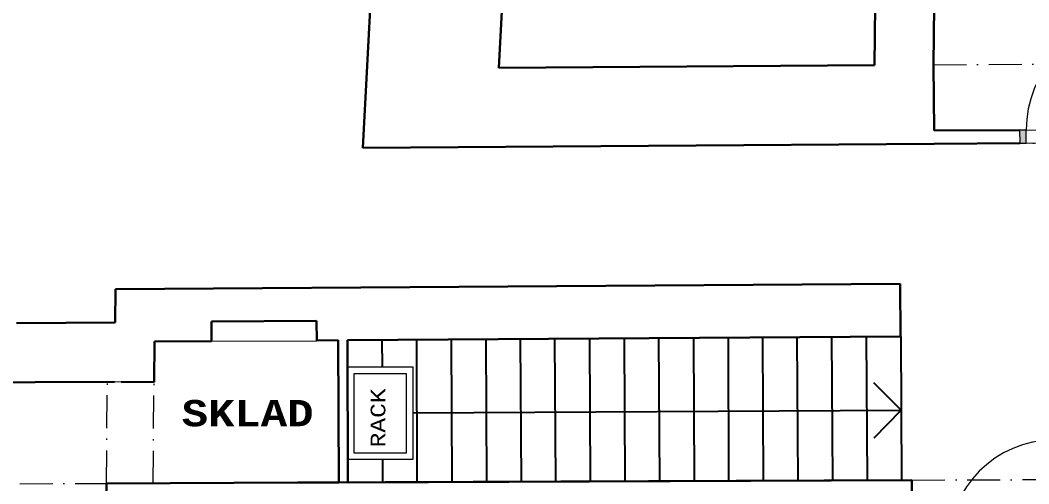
# Model space of a CAD drawing. Header units: millimetres. Extents: x -934 to 41066, y -946 to 28754.
# Drawn here: x 12238 to 19905, y 15321 to 18846 of the extents above; entities that cross this region are included whole.
import ezdxf

# ---------------------------------------------------------------- set-up
doc = ezdxf.new("R2010")
doc.units = ezdxf.units.MM
doc.linetypes.add('čerchovaná 4', pattern=[420, 250, -80, 10, -80])
doc.layers.add('0_SCHODY', color=150, linetype='Continuous')
for name, color, linetype, lineweight in [('A_popis.exterdoprava_Pero_č.__15', 7, 'Continuous', 13), ('A_zdi.kce_Pero_č.__1', 7, 'Continuous', 30), ('Dveře ArchiCADu_Pero_č.__1', 7, 'Continuous', 5), ('Dveře ArchiCADu_Pero_č.__2', 7, 'Continuous', 13), ('Okna ArchiCADu_Pero_č.__2', 7, 'Continuous', 30), ('pohled', 135, 'Continuous', 18)]:
    doc.layers.add(name, color=color, linetype=linetype, lineweight=lineweight)
doc.styles.add('GENERATED_STYLE_1', font='Courier New Bold.ttf')
doc.styles.add('GENERATED_STYLE_2', font='Courier New.ttf')

# ---------------------------------------------------------------- blocks, each defined once
blk = doc.blocks.new('Dveře 21[25]')
at = {"layer": 'Dveře ArchiCADu_Pero_č.__1', "linetype": 'Continuous', "lineweight": 0, "true_color": 0x000000}
for points in [[(21377.7, -63611.4), (21327.8, -63612.9), (21330.8, -63712.8), (21380.7, -63711.3)], [(20481.1, -63738.3), (20531.1, -63736.8), (20528.1, -63636.8), (20478.1, -63638.3)]]:
    blk.add_hatch(color=18, dxfattribs=at).paths.add_polyline_path(points)
at = {"layer": 'Dveře ArchiCADu_Pero_č.__1', "color": 7, "linetype": 'Continuous', "lineweight": 5}
for p, q in [((21327.8, -63612.9), (21303.8, -62813.2)), ((21377.7, -63611.4), (21327.8, -63612.9)), ((21327.8, -63612.9), (21330.8, -63712.8)), ((21380.7, -63711.3), (21377.7, -63611.4)), ((21377.7, -63611.4), (21380.7, -63711.3)), ((21377.7, -63611.4), (21380.7, -63711.3)), ((20528.1, -63636.8), (20478.1, -63638.3)), ((20478.1, -63638.3), (20481.1, -63738.3)), ((20478.1, -63638.3), (20481.1, -63738.3)), ((20478.1, -63638.3), (20481.1, -63738.3)), ((20531.1, -63736.8), (20528.1, -63636.8)), ((20481.1, -63738.3), (20531.1, -63736.8)), ((21330.8, -63712.8), (21380.7, -63711.3))]:
    blk.add_line(p, q, dxfattribs=at)
at = {"layer": 'Dveře ArchiCADu_Pero_č.__1', "color": 7, "linetype": 'čerchovaná 4', "lineweight": 5}
for p, q in [((20478.1, -63638.3), (21377.7, -63611.4)), ((20481.1, -63738.3), (21380.7, -63711.3))]:
    blk.add_line(p, q, dxfattribs=at)
at = {"layer": 'Dveře ArchiCADu_Pero_č.__1', "color": 7, "linetype": 'Continuous', "lineweight": 5}
blk.add_arc((21327.8, -63612.9), 800, 91.71449, 181.71449, dxfattribs=at)
blk = doc.blocks.new('Dveře 21[26]')
at = {"layer": 'Dveře ArchiCADu_Pero_č.__1', "linetype": 'Continuous', "lineweight": 0, "true_color": 0x000000}
for points in [[(20988, -60564.2), (21038, -60562.5), (21034.7, -60462.6), (20984.8, -60464.2)], [(21884.3, -60434.8), (21834.3, -60436.4), (21837.6, -60536.4), (21887.5, -60534.8)]]:
    blk.add_hatch(color=18, dxfattribs=at).paths.add_polyline_path(points)
at = {"layer": 'Dveře ArchiCADu_Pero_č.__1', "color": 7, "linetype": 'Continuous', "lineweight": 5}
for p, q in [((21834.3, -60436.4), (21808.2, -59636.9)), ((21034.7, -60462.6), (20984.8, -60464.2)), ((20984.8, -60464.2), (20988, -60564.2)), ((20984.8, -60464.2), (20988, -60564.2)), ((20984.8, -60464.2), (20988, -60564.2)), ((21038, -60562.5), (21034.7, -60462.6)), ((21884.3, -60434.8), (21834.3, -60436.4)), ((21834.3, -60436.4), (21837.6, -60536.4)), ((21887.5, -60534.8), (21884.3, -60434.8)), ((21884.3, -60434.8), (21887.5, -60534.8)), ((21884.3, -60434.8), (21887.5, -60534.8)), ((20988, -60564.2), (21038, -60562.5)), ((21837.6, -60536.4), (21887.5, -60534.8))]:
    blk.add_line(p, q, dxfattribs=at)
at = {"layer": 'Dveře ArchiCADu_Pero_č.__1', "color": 7, "linetype": 'čerchovaná 4', "lineweight": 5}
for p, q in [((20984.8, -60464.2), (21884.3, -60434.8)), ((20988, -60564.2), (21887.5, -60534.8))]:
    blk.add_line(p, q, dxfattribs=at)
at = {"layer": 'Dveře ArchiCADu_Pero_č.__1', "color": 7, "linetype": 'Continuous', "lineweight": 5}
blk.add_arc((21834.3, -60436.4), 800, 91.87282, 181.87282, dxfattribs=at)

msp = doc.modelspace()

# ---------------------------------------------------------------- linework, layer by layer
at = {"layer": '0_SCHODY'}
msp.add_line((15221.6, 15861.6), (18935.4, 15881.2), dxfattribs=at)
for points in [[(14988, 16414.9), (14988.9, 16211.1)], [(15251.1, 16416.7), (15252, 15334.3)], [(15514, 16418.5), (15518.7, 15335.4)], [(15777.1, 16420.3), (15781.7, 15336.5)], [(16037.3, 16422.1), (16044.7, 15337.5)], [(16300.3, 16423.9), (16307.7, 15338.6)], [(16566.1, 16425.7), (16570.7, 15339.7)], [(16829, 16427.5), (16833.7, 15340.7)], [(17089.2, 16429.3), (17096.7, 15341.8)], [(17355.1, 16431.1), (17359.7, 15342.9)], [(17618.1, 16432.9), (17622.7, 15344)], [(17880.9, 16434.7), (17885.7, 15339.8)], [(18141.2, 16436.4), (18148.7, 15342.8)], [(18404.2, 16438.2), (18411.7, 15345.8)], [(18667.2, 16440), (18674.7, 15348.8)], [(18932.9, 16441.9), (18937.7, 15349.3)], [(18728.2, 15671.7), (18935.4, 15881.2), (18725.9, 16088.4)], [(14992, 15505.6), (14992.7, 15333.2)]]:
    msp.add_lwpolyline(points, dxfattribs=at)
at = {"layer": 'A_zdi.kce_Pero_č.__1', "color": 7, "linetype": 'Continuous', "lineweight": 30}
for p, q in [((19180.6, 18506), (19184, 18006)), ((19018.7, 14749.6), (19016.3, 15349.6))]:
    msp.add_line(p, q, dxfattribs=at)
at = {"layer": 'A_zdi.kce_Pero_č.__1', "color": 7, "linetype": 'Continuous', "lineweight": 5}
for p, q in [((19834.7, 18010.5), (19835.4, 17910.5)), ((13256, 16094.5), (12956, 16097.7))]:
    msp.add_line(p, q, dxfattribs=at)
at = {"layer": 'A_zdi.kce_Pero_č.__1'}
for p, q in [((13691.4, 16556), (14491.4, 16559.5)), ((13692, 16406), (13691.4, 16556)), ((14491.4, 16559.5), (14492, 16409.5))]:
    msp.add_line(p, q, dxfattribs=at)
at = {"layer": 'A_zdi.kce_Pero_č.__1', "linetype": 'Continuous'}
msp.add_line((19016.3, 15350.2), (14346.5, 15331.1), dxfattribs=at)
at = {"layer": 'A_zdi.kce_Pero_č.__1', "linetype": 'Continuous', "lineweight": 5}
msp.add_line((14346.5, 15331.1), (12914.6, 15325.3), dxfattribs=at)
at = {"layer": 'A_zdi.kce_Pero_č.__1', "color": 7, "linetype": 'Continuous', "lineweight": 30, "flags": 128}
for points in [[(15171.6, 24111), (14843.2, 17876.3)], [(15876.6, 18483.4), (16118.8, 23082.5)], [(18746.2, 19868.3), (18730.5, 18502.9)], [(19180.6, 18506), (19193.5, 19631.3)], [(18730.5, 18502.9), (15876.6, 18483.4)], [(19834.7, 18010.5), (19184, 18006)], [(14843.2, 17876.3), (19184.7, 17906)], [(19184.7, 17906), (19835.4, 17910.5)], [(12963.4, 16801.1), (12960.7, 16547.7)], [(18927.7, 16841.8), (12963.4, 16801.1)], [(18930.4, 16441.8), (18927.7, 16841.8)], [(12960.7, 16547.7), (12210.3, 16542.9)], [(14492, 16411.5), (14655.1, 16412.6)], [(14725.1, 16413.1), (18930.4, 16441.8)], [(13256, 16094.5), (13259.2, 16403.1)], [(13259.2, 16403.1), (13692, 16406)], [(11745.4, 16090.5), (12956, 16097.7)], [(19016.3, 15349.6), (14729.6, 15332.2)], [(19016.3, 15349.6), (14729.6, 15332.2)], [(14346.5, 15330.6), (12893.1, 15324.7)], [(14659.6, 15331.9), (14346.5, 15330.6)], [(14659.7, 15331.9), (14346.5, 15330.6)]]:
    msp.add_lwpolyline(points, dxfattribs=at)
at = {"layer": 'A_zdi.kce_Pero_č.__1'}
for points in [[(14655.1, 16412.6), (14659.6, 15331.9)], [(14725.1, 16413.1), (14729.6, 15332.2)]]:
    msp.add_lwpolyline(points, dxfattribs=at)
at = {"layer": 'Dveře ArchiCADu_Pero_č.__1', "color": 7, "linetype": 'čerchovaná 4', "lineweight": 5}
for p, q in [((19180.6, 18506), (20732.5, 18516.6)), ((19184.7, 17906), (20736.6, 17916.6)), ((12893.1, 15324.7), (12901.3, 16097.4)), ((13247.8, 15321.8), (13256, 16094.5)), ((12235.6, 15322), (12893.1, 15324.7))]:
    msp.add_line(p, q, dxfattribs=at)
at = {"layer": 'Dveře ArchiCADu_Pero_č.__1', "color": 7, "linetype": 'Continuous', "lineweight": 30}
msp.add_line((19180.6, 18506), (19184, 18006), dxfattribs=at)
at = {"layer": 'Dveře ArchiCADu_Pero_č.__1', "color": 7, "linetype": 'čerchovaná 4', "lineweight": 30}
msp.add_line((13256, 16094.5), (12956, 16097.7), dxfattribs=at)
at = {"layer": 'Dveře ArchiCADu_Pero_č.__2', "color": 7, "linetype": 'čerchovaná 4', "lineweight": 13}
for p, q in [((19016.3, 15349.6), (20144.2, 15354.2)), ((19018.7, 14749.6), (19016.3, 15349.6))]:
    msp.add_line(p, q, dxfattribs=at)
at = {"layer": 'Okna ArchiCADu_Pero_č.__2', "color": 7, "linetype": 'Continuous', "lineweight": 13}
msp.add_line((13692, 16406), (14492, 16409.2), dxfattribs=at)
at = {"layer": 'Okna ArchiCADu_Pero_č.__2', "color": 7, "linetype": 'Continuous', "lineweight": 30}
msp.add_line((12893.1, 15324.7), (12895.6, 14724.7), dxfattribs=at)
at = {"layer": 'pohled', "ltscale": 0.5}
for points in [[(15221.6, 16210.6), (15221.6, 15505.1), (14727.4, 15505.1), (14727.4, 16210.6)], [(15171.6, 16160.6), (15171.6, 15555.1), (14777.4, 15555.1), (14777.4, 16160.6)]]:
    msp.add_lwpolyline(points, close=True, dxfattribs=at)

# ---------------------------------------------------------------- block references
at = {"layer": 'Dveře ArchiCADu_Pero_č.__1', "color": 7, "linetype": 'Continuous', "lineweight": 5, "rotation": 358.518874422707}
for name in ['Dveře 21[26]', 'Dveře 21[25]']:
    msp.add_blockref(name, (419.8, 78996.9), dxfattribs=at)

# ---------------------------------------------------------------- texts
at = {"layer": 'A_popis.exterdoprava_Pero_č.__15', "color": 7, "linetype": 'Continuous', "lineweight": 13, "insert": (15015.4, 15598), "char_height": 112, "attachment_point": 7, "rotation": 90, "style": 'GENERATED_STYLE_2'}
msp.add_mtext('\\A1;{\\fCourier New|b0|i0|c238|p53;RACK}', dxfattribs=at)
at = {"layer": 'A_popis.exterdoprava_Pero_č.__15', "color": 7, "linetype": 'Continuous', "lineweight": 13, "insert": (13465.5, 15755.7), "char_height": 200, "attachment_point": 7, "style": 'GENERATED_STYLE_1'}
msp.add_mtext('\\A1;{\\fCourier New|b1|i0|c238|p53;SKLAD}', dxfattribs=at)

doc.saveas('drawing.dxf')
